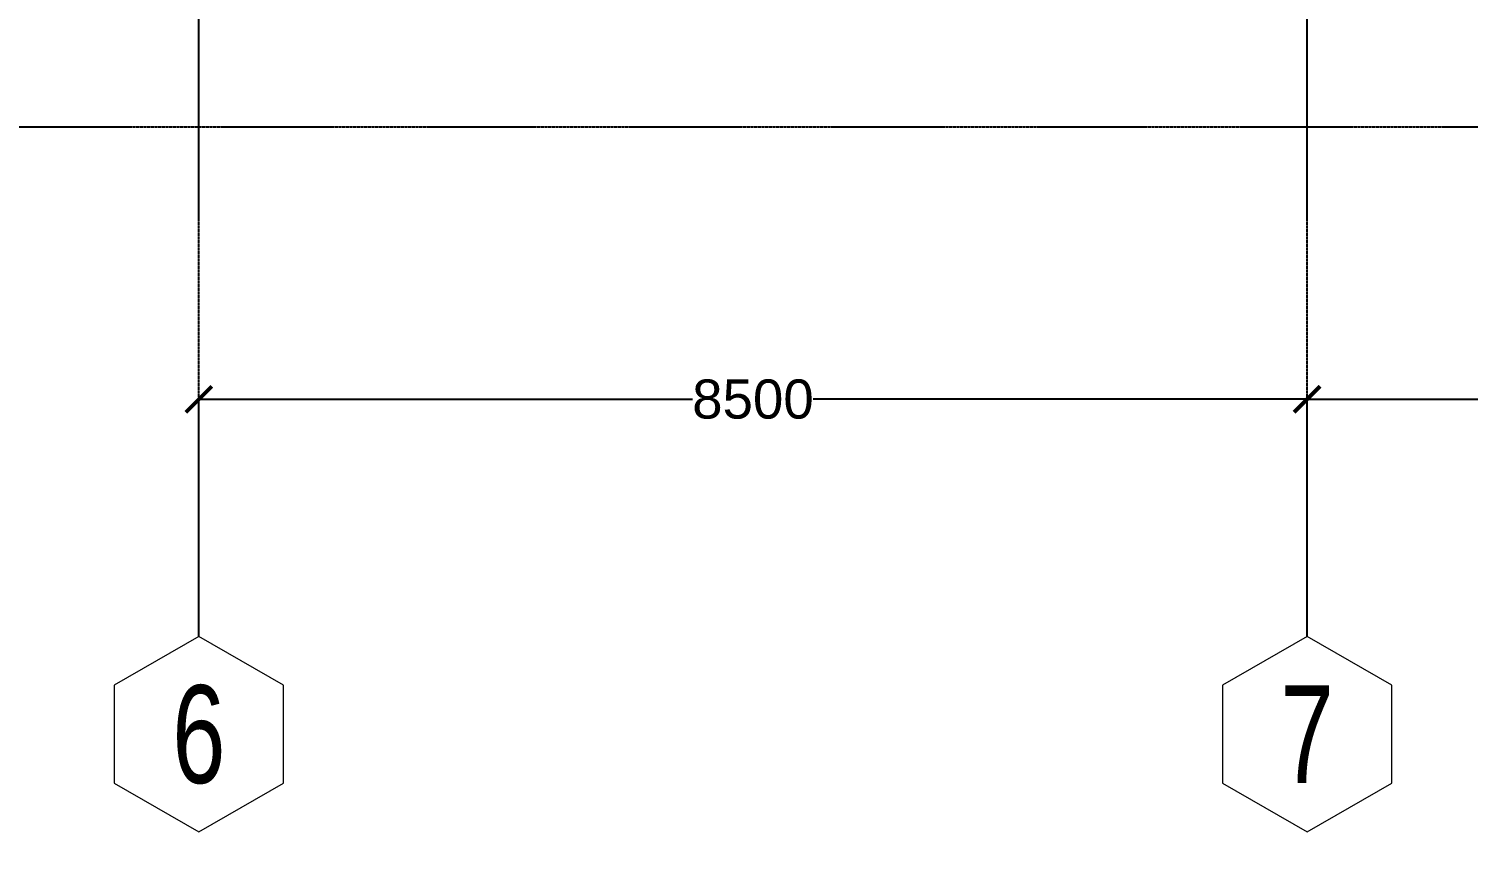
# Model space of a CAD drawing. Header units: millimetres. Extents: x -12345 to 95575, y -14368 to 31862.
# Drawn here: x -1304 to 9736, y -5493 to 752 of the extents above; entities that cross this region are included whole.
import ezdxf
from ezdxf.enums import TextEntityAlignment as Align

# ---------------------------------------------------------------- set-up
doc = ezdxf.new("R2010")
doc.units = ezdxf.units.MM
doc.header["$LTSCALE"] = 0.95
doc.linetypes.add('DXK_LINE_DOT3', pattern=[5.9187, 2.979, -0.9799, 0.9799, -0.9799])
doc.layers.get('0').update_dxf_attribs({"color": 255})
for name, color, linetype in [('COTAS', 8, 'Continuous'), ('HCB-EJES', 1, 'Continuous'), ('HCB-ROTULOS', 2, 'Continuous')]:
    doc.layers.add(name, color=color, linetype=linetype)
doc.layers.add('HCB_EJES', color=1, linetype='DXK_LINE_DOT3', lineweight=9)
doc.styles.add('CNI_COTAS', font='romans.shx', dxfattribs={"width": 0.8})
doc.styles.add('VERDANA', font='arial.ttf')
doc.dimstyles.new('1.125', dxfattribs={"dimscale": 0, "dimtxt": 300, "dimasz": 200, "dimexe": 4, "dimexo": 4, "dimgap": 15, "dimtad": 0, "dimdec": 0, "dimzin": 4, "dimdsep": 46, "dimtxsty": 'VERDANA', "dimblk": 'ARCHTICK', "dimcen": -10, "dimclrd": 256, "dimclrt": 3, "dimadec": 0, "dimazin": 0, "dimtfac": 1, "dimtdec": 0, "dimtmove": 2, "dimatfit": 0, "dimldrblk": 'OBLIQUE', "dimfxl": 0.05, "dimtolj": 1, "dimtzin": 0, "dimarcsym": 0})

# ---------------------------------------------------------------- blocks, each defined once
blk = doc.blocks.new('_ArchTick')
at = {"color": 0, "linetype": 'ByBlock', "const_width": 0.15}
blk.add_lwpolyline([(-0.5, -0.5), (0.5, 0.5)], dxfattribs=at)
blk = doc.blocks.new('*D613')
at = {"layer": 'COTAS', "color": 0, "lineweight": -2, "transparency": 16777216}
for p, q in [((0, -2507), (0, -2085)), ((8500, -2507), (8500, -2085))]:
    blk.add_line(p, q, dxfattribs=at)
at = {"layer": 'COTAS', "lineweight": -2, "transparency": 16777216}
for p, q in [((0, -2089), (3787, -2089)), ((8500, -2089), (4713, -2089))]:
    blk.add_line(p, q, dxfattribs=at)
at = {"layer": 'Defpoints', "color": 0, "transparency": 16777216}
for p in [(0, -2089), (0, -2511), (8500, -2511)]:
    blk.add_point(p, dxfattribs=at)
at = {"layer": 'COTAS', "lineweight": -2, "transparency": 16777216, "xscale": 200, "yscale": 200, "zscale": 200, "rotation": 180}
blk.add_blockref('_ArchTick', (0, -2089), dxfattribs=at)
at = {"layer": 'COTAS', "lineweight": -2, "transparency": 16777216, "xscale": 200, "yscale": 200, "zscale": 200}
blk.add_blockref('_ArchTick', (8500, -2089), dxfattribs=at)
at = {"layer": 'COTAS', "color": 3, "transparency": 16777216, "insert": (4250, -2089), "char_height": 300, "attachment_point": 5, "style": 'VERDANA'}
blk.add_mtext('\\A1;8500', dxfattribs=at)
blk = doc.blocks.new('_Oblique')
at = {"color": 0, "linetype": 'ByBlock', "lineweight": -2}
blk.add_line((-0.5, -0.5), (0.5, 0.5), dxfattribs=at)
blk = doc.blocks.new('*D614')
at = {"layer": 'COTAS', "color": 0, "lineweight": -2, "transparency": 16777216}
for p, q in [((8500, -2507), (8500, -2085)), ((17000, -2507), (17000, -2085))]:
    blk.add_line(p, q, dxfattribs=at)
at = {"layer": 'COTAS', "lineweight": -2, "transparency": 16777216}
for p, q in [((8500, -2089), (12287, -2089)), ((17000, -2089), (13213, -2089))]:
    blk.add_line(p, q, dxfattribs=at)
at = {"layer": 'Defpoints', "color": 0, "transparency": 16777216}
for p in [(8500, -2089), (8500, -2511), (17000, -2511)]:
    blk.add_point(p, dxfattribs=at)
at = {"layer": 'COTAS', "lineweight": -2, "transparency": 16777216, "xscale": 200, "yscale": 200, "zscale": 200, "rotation": 180}
blk.add_blockref('_ArchTick', (8500, -2089), dxfattribs=at)
at = {"layer": 'COTAS', "lineweight": -2, "transparency": 16777216, "xscale": 200, "yscale": 200, "zscale": 200}
blk.add_blockref('_ArchTick', (17000, -2089), dxfattribs=at)
at = {"layer": 'COTAS', "color": 3, "transparency": 16777216, "insert": (12750, -2089), "char_height": 300, "attachment_point": 5, "style": 'VERDANA'}
blk.add_mtext('\\A1;8500', dxfattribs=at)

msp = doc.modelspace()

# ---------------------------------------------------------------- linework, layer by layer
at = {"layer": 'HCB-EJES', "linetype": 'DXK_LINE_DOT3'}
for p, q in [((0, -3906.8), (0, 29407)), ((8500, -3906.8), (8500, 29407)), ((-10844.5, 0), (94075, 0))]:
    msp.add_line(p, q, dxfattribs=at)
at = {"layer": 'HCB_EJES', "color": 40, "linetype": 'ByBlock', "true_color": 0xf8d731}
for points in [[(-649.5, -5031.8), (0, -5406.8), (649.5, -5031.8), (649.5, -4281.8), (0, -3906.8), (-649.5, -4281.8)], [(7850.5, -5031.8), (8500, -5406.8), (9149.5, -5031.8), (9149.5, -4281.8), (8500, -3906.8), (7850.5, -4281.8)]]:
    msp.add_lwpolyline(points, close=True, dxfattribs=at)

# ---------------------------------------------------------------- texts
at = {"layer": 'COTAS', "color": 3, "insert": (4981.5, -5493.1), "char_height": 30, "attachment_point": 1, "style": 'CNI_COTAS'}
msp.add_mtext('\\P ', dxfattribs=at)
at = {"layer": 'HCB-ROTULOS', "color": 4, "style": 'VERDANA', "width": 0.7}
for s, p in [('6', (0, -4656.8)), ('7', (8500, -4656.8))]:
    msp.add_text(s, height=750, dxfattribs=at).set_placement(p, align=Align.MIDDLE_CENTER)

# ---------------------------------------------------------------- dimensions: what is measured, and where the dimension line sits
at = {"layer": 'COTAS'}
for base, p1, p2, picture, middle in [((0, -2089.1), (8500, -2511.2), (0, -2511.2), '*D613', (4250, -2089.1)), ((8500, -2089.1), (17000, -2511.2), (8500, -2511.2), '*D614', (12750, -2089.1))]:
    dim = msp.add_linear_dim(base=base, p1=p1, p2=p2, dimstyle='1.125', override={"dimscale": 1}, dxfattribs=at)
    dim.commit()
    dim.dimension.update_dxf_attribs({"geometry": picture, "text_midpoint": middle})

doc.saveas('drawing.dxf')
